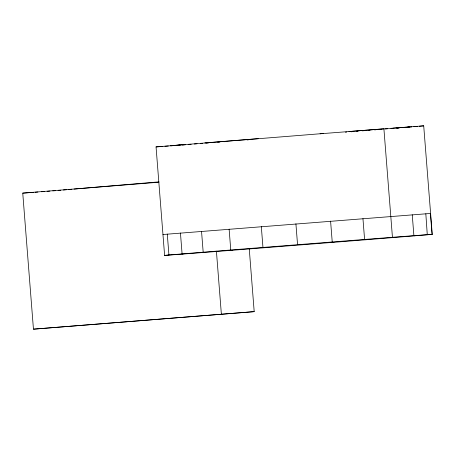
<?xml version="1.0" encoding="UTF-8"?>
<svg xmlns="http://www.w3.org/2000/svg" width="455" height="455" viewBox="0 0 455 455"><rect width="100%" height="100%" fill="white"/><g stroke="black" fill="none" stroke-linecap="round" stroke-linejoin="round"><path stroke-width="0.68" d="M164.608 255.397L156.054 146.902L323.687 133.48M174.299 145.412L170.432 145.771L174.089 145.532M407.401 127.144L409.335 126.968L392.949 128.151M419.373 126.234L423.713 125.836L432.25 234.331L427.717 234.746M249.243 248.703L254.197 311.647L33.454 329.164L22.75 193.125L158.914 182.222M162.947 234.513L430.413 213.458L432.04 234.348M33.454 329.164L254.197 311.647M174.993 145.355L185.356 144.497M396.481 128.071L399.245 127.844M402.01 127.61L405.462 127.326M408.289 127.155L411.752 126.871M413.834 126.695L417.298 126.41M168.737 255.01L182.091 253.907L180.447 233.017M414.556 235.838L427.91 234.734M204.875 142.91L258.224 138.656M350.976 131.74L352.386 131.626M356.606 131.29L358.011 131.176M362.231 130.841L364.341 130.67M368.561 130.335L369.966 130.221M374.516 129.885L375.927 129.772M380.17 129.436L381.586 129.322M379.771 129.43L381.864 129.26M385.351 128.975L387.444 128.81M390.925 128.526L393.558 128.356M397.073 128.071L399.183 127.9M402.698 127.616L405.507 127.389M181.898 253.918L230.765 249.988L229.121 229.104M365.883 239.757L393.66 237.533M393.467 237.55L414.75 235.826M320.058 133.793L383.906 128.799L392.443 237.3L364.392 239.466M247.025 139.935L248.436 139.827M345.368 132.189L346.773 132.075M351.243 131.745L352.642 131.637M332.031 241.992L364.591 239.455L362.948 218.565M230.566 250L332.23 241.975L330.586 221.09M232.056 250.29L333.89 242.299M333.691 242.316L366.082 239.745M348.945 131.541L423.713 125.836M188.182 144.48L190.918 144.275M194.336 144.013L197.072 143.803M200.49 143.541L202.543 143.382M205.961 143.12L208.396 142.967M212.172 142.643L213.964 142.534M217.7 142.216L219.771 142.057M223.917 141.732L225.293 141.624M177.183 145.361L179.947 145.151M182.717 144.94L185.481 144.73M188.939 144.463L191.015 144.303M41.428 191.76L44.26 191.544M47.087 191.327L49.919 191.111M52.752 190.895L55.578 190.679M392.25 237.311L413.891 235.662L412.247 214.771M182.756 254.083L232.249 250.278M176.045 145.39L180.083 145.088M182.102 144.935L185.469 144.684M162.873 146.436L156.054 146.902M164.909 146.282L168.304 146.032M171.017 145.827L173.736 145.623M33.693 192.346L22.75 193.125M35.092 192.237L37.89 192.027M413.692 235.673L432.25 234.331M167.286 234.109L168.93 254.999L164.397 255.414L182.95 254.072M427.273 234.661L425.823 213.759M295.915 223.809L297.559 244.699M261.312 226.544L262.956 247.429M216.415 251.177L221.375 314.234M201.537 231.311L203.18 252.195M58.086 190.457A110.719 0.404 -4.8 0 1 60.691 190.23M63.376 189.997A110.719 0.404 -4.8 0 1 66.84 189.695M68.256 189.57A110.719 0.404 -4.8 0 1 71.856 189.257M74.063 189.07A110.719 0.404 -4.8 0 1 78.533 188.683M79.187 188.626A110.719 0.404 -4.8 0 1 158.931 181.869"/></g></svg>
